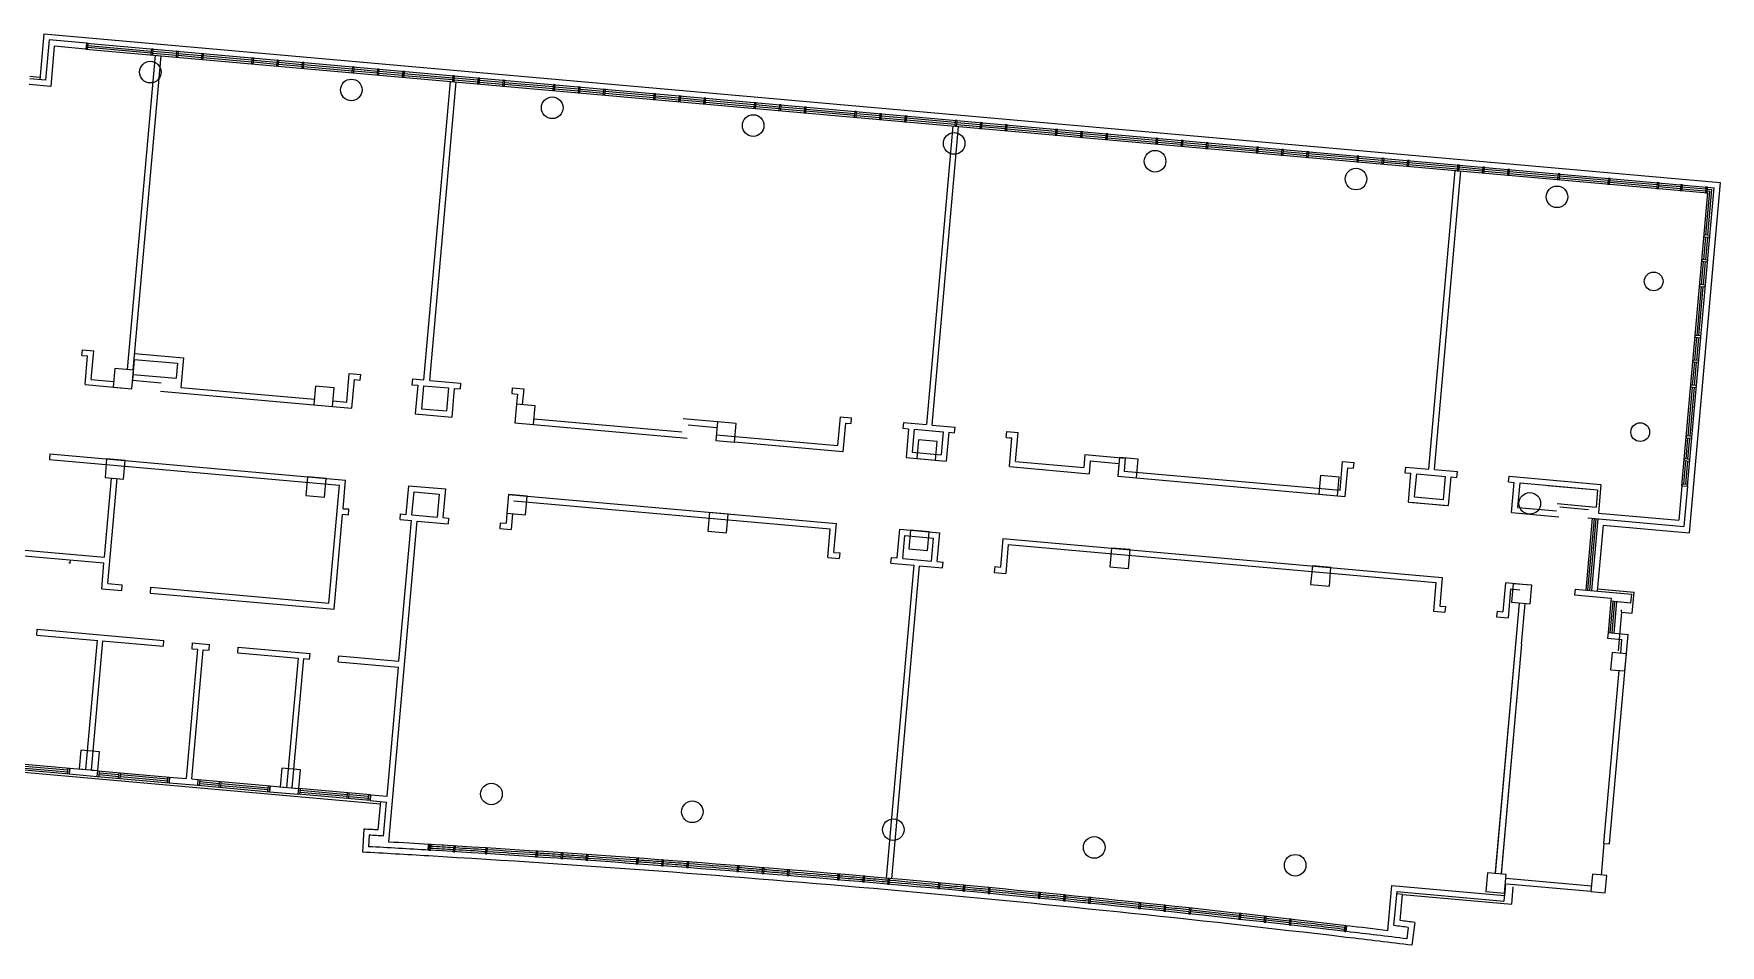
# Model space of a CAD drawing. Header units: millimetres. Extents: x 11680834 to 11851556, y -6213014 to -6078394.
# Drawn here: x 11793034 to 11851556, y -6211376 to -6179752 of the extents above; entities that cross this region are included whole.
import ezdxf

# ---------------------------------------------------------------- set-up
doc = ezdxf.new("R2010")
doc.units = ezdxf.units.MM
for name, color, linetype in [('A—墙体', 7, 'Continuous'), ('A—门窗', 135, 'Continuous'), ('I—平面—装饰面层线', 192, 'Continuous')]:
    doc.layers.add(name, color=color, linetype=linetype)
doc.layers.add('E1-RI-1F$0$A-GLAZ-CWMG', color=3, linetype='Continuous', lineweight=5)
doc.layers.add('E1-RI-4F$0$A-WALL', color=7, linetype='Continuous', lineweight=5)
doc.layers.get('I—平面—装饰面层线').off()

# ---------------------------------------------------------------- blocks, each defined once
blk = doc.blocks.new('E-COLS-F4')
at = {"layer": 'A—墙体'}
for points in [[(11796491, -6191422), (11795843, -6191364), (11795786, -6192012), (11796433, -6192069)], [(11803463, -6192040), (11802816, -6191983), (11802758, -6192630), (11803406, -6192688)], [(11810436, -6192659), (11809789, -6192601), (11809731, -6193249), (11810379, -6193306)], [(11817409, -6193277), (11816761, -6193219), (11816704, -6193867), (11817351, -6193924)], [(11824381, -6193895), (11823734, -6193838), (11823676, -6194485), (11824324, -6194543)], [(11831354, -6194514), (11830706, -6194456), (11830649, -6195104), (11831296, -6195161)], [(11796212, -6194560), (11795565, -6194502), (11795508, -6195150), (11796155, -6195207)], [(11838327, -6195132), (11837679, -6195074), (11837622, -6195722), (11838269, -6195779)], [(11803185, -6195178), (11802538, -6195120), (11802480, -6195768), (11803128, -6195825)], [(11810158, -6195796), (11809510, -6195739), (11809453, -6196386), (11810100, -6196444)], [(11817130, -6196415), (11816483, -6196357), (11816426, -6197005), (11817073, -6197062)], [(11824103, -6197033), (11823456, -6196975), (11823398, -6197623), (11824046, -6197680)], [(11831076, -6197651), (11830428, -6197594), (11830371, -6198241), (11831018, -6198299)], [(11838048, -6198270), (11837401, -6198212), (11837343, -6198860), (11837991, -6198917)], [(11845021, -6198888), (11844373, -6198831), (11844316, -6199478), (11844964, -6199535)], [(11848299, -6201262), (11847801, -6201218), (11847748, -6201815), (11848246, -6201859)], [(11795316, -6204670), (11794669, -6204612), (11794611, -6205260), (11795259, -6205317)], [(11802289, -6205288), (11801641, -6205231), (11801584, -6205878), (11802231, -6205936)], [(11844131, -6208924), (11843484, -6208866), (11843426, -6209514), (11844074, -6209571)], [(11847616, -6208957), (11847118, -6208912), (11847065, -6209510), (11847563, -6209554)]]:
    blk.add_lwpolyline(points, close=True, dxfattribs=at)
for centre, radius in [((11797081, -6181084), 375), ((11804054, -6181702), 375), ((11811026, -6182320), 375), ((11817999, -6182938), 375), ((11824972, -6183557), 375), ((11831944, -6184175), 375), ((11838917, -6184793), 375), ((11845890, -6185411), 375), ((11849244, -6188345), 325), ((11848780, -6193574), 325), ((11844947, -6196045), 375), ((11808916, -6206127), 375), ((11815888, -6206745), 375), ((11822861, -6207364), 375), ((11829833, -6207982), 375), ((11836806, -6208600), 375)]:
    blk.add_circle(centre, radius, dxfattribs=at)
blk = doc.blocks.new('E1-RI-4F$0$asd')
at = {"layer": 'A—门窗'}
for p, q in [((0, 0), (18, 199)), ((31875, -2625), (31852, -2824))]:
    blk.add_line(p, q, dxfattribs=at)
at = {"layer": 'A—门窗', "extrusion": (0, 0, -1)}
for p, q in [((48, 197), (30, -3)), ((67, 195), (48, 197)), ((107, 191), (67, 195)), ((90, -8), (107, 191)), ((891, 147), (873, -52)), ((911, 145), (891, 147)), ((951, 142), (911, 145)), ((933, -58), (951, 142)), ((2003, 78), (1985, -121)), ((2023, 76), (2003, 78)), ((2063, 73), (2023, 76)), ((2045, -126), (2063, 73)), ((31, -3), (50, -4)), ((50, -4), (90, -8)), ((874, -52), (893, -54)), ((893, -54), (933, -58)), ((1986, -121), (2005, -123)), ((2005, -123), (2045, -126)), ((3750, -34), (3732, -234)), ((3733, -234), (3752, -235)), ((3770, -36), (3750, -34)), ((3752, -235), (3792, -239)), ((3810, -40), (3770, -36)), ((3792, -239), (3810, -40)), ((4623, -93), (4605, -292)), ((4606, -292), (4625, -294)), ((4643, -95), (4623, -93)), ((4625, -294), (4665, -297)), ((4683, -98), (4643, -95)), ((4665, -297), (4683, -98)), ((5496, -153), (5479, -352)), ((5479, -352), (5499, -354)), ((5516, -154), (5496, -153)), ((5499, -354), (5538, -357)), ((5556, -158), (5516, -154)), ((5538, -357), (5556, -158)), ((7242, -276), (7224, -476)), ((7225, -476), (7244, -477)), ((7262, -278), (7242, -276)), ((7244, -477), (7284, -481)), ((7302, -282), (7262, -278)), ((7284, -481), (7302, -282)), ((8115, -340), (8097, -540)), ((8098, -540), (8117, -541)), ((8135, -342), (8115, -340)), ((8117, -541), (8157, -545)), ((8175, -346), (8135, -342)), ((8157, -545), (8175, -346)), ((8988, -406), (8970, -605)), ((9007, -408), (8988, -406)), ((9047, -411), (9007, -408)), ((9030, -610), (9047, -411)), ((10732, -541), (10715, -740)), ((10752, -543), (10732, -541)), ((10792, -546), (10752, -543)), ((10774, -745), (10792, -546)), ((8971, -605), (8990, -607)), ((8990, -607), (9030, -610)), ((10715, -740), (10735, -742)), ((10735, -742), (10774, -745)), ((11605, -610), (11587, -810)), ((11588, -810), (11607, -811)), ((11625, -612), (11605, -610)), ((11607, -811), (11647, -815)), ((11664, -616), (11625, -612)), ((11647, -815), (11664, -616)), ((12477, -681), (12459, -881)), ((12460, -881), (12479, -882)), ((12497, -683), (12477, -681)), ((12479, -882), (12519, -886)), ((12537, -687), (12497, -683)), ((12519, -886), (12537, -687)), ((14221, -827), (14203, -1027)), ((14204, -1027), (14223, -1028)), ((14241, -829), (14221, -827)), ((14223, -1028), (14263, -1032)), ((14281, -833), (14241, -829)), ((14263, -1032), (14281, -833)), ((15093, -903), (15075, -1102)), ((15076, -1102), (15095, -1104)), ((15112, -904), (15093, -903)), ((15095, -1104), (15135, -1107)), ((15152, -908), (15112, -904)), ((15135, -1107), (15152, -908)), ((15964, -979), (15947, -1178)), ((15984, -981), (15964, -979)), ((16024, -984), (15984, -981)), ((16006, -1184), (16024, -984)), ((17707, -1137), (17689, -1336)), ((17727, -1138), (17707, -1137)), ((17767, -1142), (17727, -1138)), ((17749, -1341), (17767, -1142)), ((15947, -1178), (15966, -1180)), ((15966, -1180), (16006, -1184)), ((17690, -1336), (17709, -1337)), ((17709, -1337), (17749, -1341)), ((18578, -1217), (18561, -1416)), ((18562, -1417), (18581, -1418)), ((18598, -1219), (18578, -1217)), ((18581, -1418), (18620, -1422)), ((18638, -1223), (18598, -1219)), ((18620, -1422), (18638, -1223)), ((19450, -1299), (19432, -1499)), ((19433, -1499), (19452, -1500)), ((19469, -1301), (19450, -1299)), ((19452, -1500), (19492, -1504)), ((19509, -1305), (19469, -1301)), ((19492, -1504), (19509, -1305)), ((21191, -1468), (21174, -1667)), ((21175, -1667), (21194, -1669)), ((21211, -1470), (21191, -1468)), ((21194, -1669), (21234, -1672)), ((21251, -1473), (21211, -1470)), ((21234, -1672), (21251, -1473)), ((22062, -1554), (22045, -1753)), ((22045, -1754), (22064, -1755)), ((22082, -1556), (22062, -1554)), ((22064, -1755), (22104, -1759)), ((22122, -1560), (22082, -1556)), ((22104, -1759), (22122, -1560)), ((22933, -1642), (22915, -1841)), ((22953, -1644), (22933, -1642)), ((22993, -1647), (22953, -1644)), ((22975, -1847), (22993, -1647)), ((22916, -1841), (22935, -1843)), ((22935, -1843), (22975, -1847)), ((24674, -1822), (24656, -2021)), ((24657, -2021), (24676, -2023)), ((24694, -1823), (24674, -1822)), ((24676, -2023), (24716, -2026)), ((24734, -1827), (24694, -1823)), ((24716, -2026), (24734, -1827)), ((25544, -1914), (25526, -2113)), ((25527, -2113), (25546, -2115)), ((25564, -1915), (25544, -1914)), ((25546, -2115), (25586, -2118)), ((25604, -1919), (25564, -1915)), ((25586, -2118), (25604, -1919)), ((26414, -2007), (26397, -2206)), ((26397, -2206), (26417, -2208)), ((26434, -2009), (26414, -2007)), ((26417, -2208), (26456, -2211)), ((26474, -2012), (26434, -2009)), ((26456, -2211), (26474, -2012)), ((28154, -2198), (28137, -2397)), ((28174, -2200), (28154, -2198)), ((28214, -2203), (28174, -2200)), ((28196, -2402), (28214, -2203)), ((29024, -2295), (29006, -2495)), ((29044, -2297), (29024, -2295)), ((29084, -2301), (29044, -2297)), ((29066, -2500), (29084, -2301)), ((28137, -2397), (28156, -2399)), ((28156, -2399), (28196, -2402)), ((29007, -2495), (29026, -2496)), ((29026, -2496), (29066, -2500)), ((29894, -2394), (29876, -2594)), ((29877, -2594), (29896, -2595)), ((29914, -2396), (29894, -2394)), ((29896, -2595), (29936, -2599)), ((29953, -2400), (29914, -2396)), ((29936, -2599), (29953, -2400)), ((31816, -2618), (31792, -2816)), ((31793, -2817), (31812, -2819)), ((31812, -2819), (31852, -2824)), ((31835, -2620), (31816, -2618)), ((31875, -2625), (31835, -2620)), ((31852, -2824), (31875, -2625))]:
    blk.add_line(p, q, dxfattribs=at)
at = {"layer": 'A—门窗'}
for centre, radius, start, end in [((-32246, -544822), 545775, 83.25545, 86.61285), ((-32246, -544822), 545975, 83.25545, 86.61223), ((-32216, -544823), 545842, 86.52394, 86.60634), ((-32216, -544823), 545908, 86.52375, 86.60614), ((-32216, -544823), 545842, 86.407, 86.51764), ((-32216, -544823), 545908, 86.40682, 86.51745), ((-32216, -544823), 545908, 86.2231, 86.40053), ((-32216, -544823), 545842, 86.22326, 86.4007), ((-32216, -544823), 545842, 86.13139, 86.21696), ((-32216, -544823), 545908, 86.13125, 86.2168), ((-32216, -544823), 545842, 86.03952, 86.12509), ((-32216, -544823), 545908, 86.03939, 86.12495), ((-32216, -544823), 545842, 85.8558, 86.03323), ((-32216, -544823), 545908, 85.85569, 86.03309), ((-32216, -544823), 545842, 85.76394, 85.8495), ((-32216, -544823), 545908, 85.76384, 85.84939), ((-32216, -544823), 545842, 85.67209, 85.75765), ((-32216, -544823), 545908, 85.672, 85.75755), ((-32216, -544823), 545842, 85.4884, 85.66579), ((-32216, -544823), 545908, 85.48834, 85.6657), ((-32216, -544823), 545842, 85.39653, 85.48211), ((-32216, -544823), 545908, 85.39648, 85.48204), ((-32216, -544823), 545842, 85.30468, 85.39024), ((-32216, -544823), 545908, 85.30464, 85.39018), ((-32246, -544822), 545842, 85.11784, 85.29524), ((-32246, -544822), 545908, 85.11782, 85.29519), ((-32246, -544822), 545842, 85.02599, 85.11154), ((-32246, -544822), 545908, 85.02598, 85.11152), ((-32246, -544822), 545842, 84.93414, 85.0197), ((-32246, -544822), 545908, 84.93414, 85.01968), ((-32246, -544822), 545842, 84.75045, 84.92785), ((-32246, -544822), 545908, 84.75047, 84.92785), ((-32246, -544822), 545842, 84.6586, 84.74415), ((-32246, -544822), 545908, 84.65864, 84.74418), ((-32246, -544822), 545842, 84.56676, 84.65231), ((-32246, -544822), 545908, 84.5668, 84.65234), ((-32246, -544822), 545842, 84.38306, 84.56046), ((-32246, -544822), 545908, 84.38312, 84.5605), ((-32246, -544822), 545842, 84.2912, 84.37676), ((-32246, -544822), 545908, 84.29128, 84.37682), ((-32246, -544822), 545842, 84.19935, 84.28491), ((-32246, -544822), 545908, 84.19944, 84.28498), ((-32246, -544822), 545908, 84.01575, 84.19314), ((-32246, -544822), 545842, 84.01564, 84.19305), ((-32246, -544822), 545842, 83.92378, 84.00934), ((-32246, -544822), 545908, 83.9239, 84.00945), ((-32246, -544822), 545842, 83.83192, 83.91748), ((-32246, -544822), 545908, 83.83205, 83.9176), ((-32246, -544822), 545842, 83.64818, 83.82562), ((-32246, -544822), 545908, 83.64834, 83.82575), ((-32246, -544822), 545842, 83.55631, 83.64188), ((-32246, -544822), 545908, 83.55648, 83.64204), ((-32246, -544822), 545842, 83.46444, 83.55001), ((-32246, -544822), 545908, 83.46461, 83.55018), ((-32246, -544822), 545842, 83.26174, 83.45814), ((-32246, -544822), 545908, 83.26174, 83.45831)]:
    blk.add_arc(centre, radius, start, end, dxfattribs=at)
blk.add_point((514, 176), dxfattribs=at)
blk = doc.blocks.new('E1-RI-4F$0$1窗02')
at = {"layer": 'A—门窗'}
for p, q in [((12307966, -5138138), (12310466, -5138138)), ((12308026, -5138338), (12308026, -5138138)), ((12308706, -5138338), (12308706, -5138138)), ((12308766, -5138338), (12308766, -5138138)), ((12310406, -5138338), (12310406, -5138138)), ((12307966, -5138338), (12310466, -5138338)), ((12308026, -5138204), (12308706, -5138204)), ((12308026, -5138271), (12308706, -5138271)), ((12308766, -5138204), (12310406, -5138204)), ((12308766, -5138271), (12310406, -5138271))]:
    blk.add_line(p, q, dxfattribs=at)
at = {"layer": 'E1-RI-4F$0$A-WALL'}
for p, q in [((12307966, -5138338), (12307966, -5138138)), ((12310466, -5138338), (12310466, -5138138))]:
    blk.add_line(p, q, dxfattribs=at)
blk = doc.blocks.new('E1-RI-4F$0$q3e4')
at = {"layer": 'A—门窗'}
for p, q in [((11977995, -7027275), (11977978, -7027474)), ((11977978, -7027474), (12034257, -7032465)), ((11977995, -7027275), (12034474, -7032284)), ((11978043, -7027413), (11980245, -7027608)), ((11978049, -7027347), (11980250, -7027542)), ((11980304, -7027614), (11981116, -7027686)), ((11980310, -7027547), (11981122, -7027619)), ((11981176, -7027691), (11981988, -7027763)), ((11981182, -7027625), (11981994, -7027697)), ((11982048, -7027768), (11983731, -7027918)), ((11982053, -7027702), (11983737, -7027851)), ((11983791, -7027923), (11984603, -7027995)), ((11983797, -7027856), (11984608, -7027928)), ((11984662, -7028000), (11985474, -7028072)), ((11984668, -7027934), (11985480, -7028006)), ((11985534, -7028077), (11987217, -7028227)), ((11985540, -7028011), (11987223, -7028160)), ((11987277, -7028232), (11988089, -7028304)), ((11987283, -7028166), (11988095, -7028238)), ((11988149, -7028309), (11988960, -7028381)), ((11988155, -7028243), (11988966, -7028315)), ((11989020, -7028387), (11990704, -7028536)), ((11989026, -7028320), (11990710, -7028470)), ((11990763, -7028541), (11991575, -7028613)), ((11990769, -7028475), (11991581, -7028547)), ((11991635, -7028619), (11992447, -7028690)), ((11991641, -7028552), (11992453, -7028624)), ((11992507, -7028696), (11994190, -7028845)), ((11992512, -7028629), (11994196, -7028779)), ((11994250, -7028850), (11995062, -7028922)), ((11994255, -7028784), (11995067, -7028856)), ((11995121, -7028928), (11995933, -7029000)), ((11995127, -7028861), (11995939, -7028933)), ((11995993, -7029005), (11997676, -7029154)), ((11995999, -7028939), (11997682, -7029088)), ((11997736, -7029160), (11998548, -7029232)), ((11997742, -7029093), (11998554, -7029165)), ((11998608, -7029237), (11999419, -7029309)), ((11998613, -7029170), (11999425, -7029242)), ((11999479, -7029314), (12001162, -7029463)), ((11999485, -7029248), (12001168, -7029397)), ((12001222, -7029469), (12002034, -7029541)), ((12001228, -7029402), (12002040, -7029474)), ((12002094, -7029546), (12002906, -7029618)), ((12002100, -7029480), (12002912, -7029552)), ((12002971, -7029557), (12004655, -7029706)), ((12002966, -7029623), (12004649, -7029773)), ((12004709, -7029778), (12005521, -7029850)), ((12004715, -7029711), (12005526, -7029783)), ((12005580, -7029855), (12006392, -7029927)), ((12005586, -7029789), (12006398, -7029861)), ((12006452, -7029932), (12008135, -7030082)), ((12006458, -7029866), (12008141, -7030015)), ((12008195, -7030087), (12009007, -7030159)), ((12008201, -7030021), (12009013, -7030093)), ((12009067, -7030164), (12009878, -7030236)), ((12009073, -7030098), (12009884, -7030170)), ((12009944, -7030175), (12011628, -7030325)), ((12009938, -7030242), (12011622, -7030391)), ((12011681, -7030396), (12012493, -7030468)), ((12011687, -7030330), (12012499, -7030402)), ((12012553, -7030474), (12013365, -7030546)), ((12012559, -7030407), (12013371, -7030479)), ((12013425, -7030551), (12015108, -7030700)), ((12013430, -7030484), (12015114, -7030634)), ((12015168, -7030705), (12015980, -7030777)), ((12015173, -7030639), (12015985, -7030711)), ((12016045, -7030716), (12016857, -7030788)), ((12016039, -7030783), (12016851, -7030855)), ((12016911, -7030860), (12018594, -7031009)), ((12016917, -7030794), (12018600, -7030943)), ((12018654, -7031015), (12019466, -7031087)), ((12018660, -7030948), (12019472, -7031020)), ((12019526, -7031092), (12020337, -7031164)), ((12019532, -7031025), (12020343, -7031097)), ((12020397, -7031169), (12022081, -7031318)), ((12020403, -7031103), (12022086, -7031252)), ((12022140, -7031324), (12022952, -7031396)), ((12022146, -7031257), (12022958, -7031329)), ((12023018, -7031335), (12023830, -7031407)), ((12023012, -7031401), (12023824, -7031473)), ((12023883, -7031478), (12025567, -7031628)), ((12023889, -7031412), (12025573, -7031561)), ((12025627, -7031633), (12026438, -7031705)), ((12025632, -7031566), (12026444, -7031638)), ((12026498, -7031710), (12027310, -7031782)), ((12026504, -7031644), (12027316, -7031716)), ((12027370, -7031787), (12029053, -7031937)), ((12027376, -7031721), (12029059, -7031870)), ((12029113, -7031942), (12030796, -7032091)), ((12029119, -7031876), (12030802, -7032025)), ((12030856, -7032097), (12032495, -7032242)), ((12030862, -7032030), (12032500, -7032176)), ((12032554, -7032247), (12033307, -7032314)), ((12032560, -7032181), (12033313, -7032248)), ((12033356, -7042625), (12034257, -7032465)), ((12033367, -7032319), (12034179, -7032391)), ((12033373, -7032253), (12034185, -7032325)), ((12033555, -7042643), (12034474, -7032284)), ((12034194, -7033930), (12034329, -7032405)), ((12034239, -7032397), (12034329, -7032405)), ((12034245, -7032330), (12034401, -7032344)), ((12034260, -7033936), (12034401, -7032344)), ((12034118, -7034782), (12034188, -7033990)), ((12034185, -7034788), (12034255, -7033996)), ((12034041, -7035654), (12034113, -7034842)), ((12034107, -7035659), (12034179, -7034848)), ((12033885, -7037417), (12034036, -7035713)), ((12033951, -7037423), (12034102, -7035719)), ((12033809, -7038268), (12033879, -7037476)), ((12033875, -7038274), (12033946, -7037482)), ((12033732, -7039140), (12033804, -7038328)), ((12033798, -7039146), (12033870, -7038334)), ((12033575, -7040903), (12033727, -7039200)), ((12033642, -7040909), (12033793, -7039206)), ((12033505, -7041700), (12033570, -7040963)), ((12033571, -7041706), (12033637, -7040969)), ((12033428, -7042571), (12033500, -7041760)), ((12033494, -7042577), (12033566, -7041765)), ((12033356, -7042625), (12033555, -7042643)), ((12033422, -7042631), (12033422, -7042631)), ((12033489, -7042637), (12033489, -7042637))]:
    blk.add_line(p, q, dxfattribs=at)
at = {"layer": 'A—门窗', "extrusion": (0, 0, -1)}
for p, q in [((11977995, -7027275), (11977978, -7027474)), ((11977978, -7027474), (11978038, -7027480)), ((11978055, -7027280), (11977995, -7027275)), ((11978038, -7027480), (11978055, -7027280)), ((11980256, -7027476), (11980238, -7027675)), ((11980238, -7027675), (11980298, -7027680)), ((11980315, -7027481), (11980256, -7027476)), ((11980298, -7027680), (11980315, -7027481)), ((11981128, -7027553), (11981110, -7027752)), ((11981110, -7027752), (11981170, -7027757)), ((11981188, -7027558), (11981128, -7027553)), ((11981170, -7027757), (11981188, -7027558)), ((11982000, -7027630), (11981982, -7027829)), ((11981982, -7027829), (11982042, -7027835)), ((11982059, -7027635), (11982000, -7027630)), ((11982042, -7027835), (11982059, -7027635)), ((11983743, -7027785), (11983725, -7027984)), ((11983803, -7027790), (11983743, -7027785)), ((11983785, -7027989), (11983803, -7027790)), ((11983725, -7027984), (11983785, -7027989)), ((11984614, -7027862), (11984597, -7028061)), ((11984597, -7028061), (11984656, -7028067)), ((11984674, -7027867), (11984614, -7027862)), ((11984656, -7028067), (11984674, -7027867)), ((11985486, -7027939), (11985468, -7028139)), ((11985468, -7028139), (11985528, -7028144)), ((11985546, -7027945), (11985486, -7027939)), ((11985528, -7028144), (11985546, -7027945)), ((11987229, -7028094), (11987211, -7028293)), ((11987211, -7028293), (11987271, -7028298)), ((11987289, -7028099), (11987229, -7028094)), ((11987271, -7028298), (11987289, -7028099)), ((11988101, -7028171), (11988083, -7028370)), ((11988083, -7028370), (11988143, -7028376)), ((11988160, -7028177), (11988101, -7028171)), ((11988143, -7028376), (11988160, -7028177)), ((11988972, -7028249), (11988955, -7028448)), ((11989032, -7028254), (11988972, -7028249)), ((11989014, -7028453), (11989032, -7028254)), ((11990715, -7028403), (11990698, -7028602)), ((11990775, -7028408), (11990715, -7028403)), ((11990758, -7028608), (11990775, -7028408)), ((11988955, -7028448), (11989014, -7028453)), ((11990698, -7028602), (11990758, -7028608)), ((11991587, -7028480), (11991569, -7028680)), ((11991569, -7028680), (11991629, -7028685)), ((11991647, -7028486), (11991587, -7028480)), ((11991629, -7028685), (11991647, -7028486)), ((11992459, -7028558), (11992441, -7028757)), ((11992441, -7028757), (11992501, -7028762)), ((11992518, -7028563), (11992459, -7028558)), ((11992501, -7028762), (11992518, -7028563)), ((11994202, -7028712), (11994184, -7028911)), ((11994184, -7028911), (11994244, -7028917)), ((11994261, -7028718), (11994202, -7028712)), ((11994244, -7028917), (11994261, -7028718)), ((11995073, -7028789), (11995056, -7028989)), ((11995056, -7028989), (11995115, -7028994)), ((11995133, -7028795), (11995073, -7028789)), ((11995115, -7028994), (11995133, -7028795)), ((11995945, -7028867), (11995927, -7029066)), ((11996005, -7028872), (11995945, -7028867)), ((11995987, -7029071), (11996005, -7028872)), ((11995927, -7029066), (11995987, -7029071)), ((11997688, -7029021), (11997670, -7029220)), ((11997670, -7029220), (11997730, -7029226)), ((11997748, -7029027), (11997688, -7029021)), ((11997730, -7029226), (11997748, -7029027)), ((11998560, -7029099), (11998542, -7029298)), ((11998542, -7029298), (11998602, -7029303)), ((11998619, -7029104), (11998560, -7029099)), ((11998602, -7029303), (11998619, -7029104)), ((11999431, -7029176), (11999414, -7029375)), ((11999414, -7029375), (11999473, -7029380)), ((11999491, -7029181), (11999431, -7029176)), ((11999473, -7029380), (11999491, -7029181)), ((12001174, -7029330), (12001157, -7029530)), ((12001157, -7029530), (12001216, -7029535)), ((12001234, -7029336), (12001174, -7029330)), ((12001216, -7029535), (12001234, -7029336)), ((12002046, -7029408), (12002028, -7029607)), ((12002106, -7029413), (12002046, -7029408)), ((12002088, -7029612), (12002106, -7029413)), ((12002918, -7029485), (12002900, -7029684)), ((12002977, -7029490), (12002918, -7029485)), ((12002960, -7029690), (12002977, -7029490)), ((12002028, -7029607), (12002088, -7029612)), ((12002900, -7029684), (12002960, -7029690)), ((12004661, -7029640), (12004643, -7029839)), ((12004643, -7029839), (12004703, -7029844)), ((12004721, -7029645), (12004661, -7029640)), ((12004703, -7029844), (12004721, -7029645)), ((12005532, -7029717), (12005515, -7029916)), ((12005515, -7029916), (12005574, -7029922)), ((12005592, -7029722), (12005532, -7029717)), ((12005574, -7029922), (12005592, -7029722)), ((12006404, -7029794), (12006386, -7029994)), ((12006386, -7029994), (12006446, -7029999)), ((12006464, -7029800), (12006404, -7029794)), ((12006446, -7029999), (12006464, -7029800)), ((12008147, -7029949), (12008129, -7030148)), ((12008129, -7030148), (12008189, -7030153)), ((12008207, -7029954), (12008147, -7029949)), ((12008189, -7030153), (12008207, -7029954)), ((12009019, -7030026), (12009001, -7030225)), ((12009078, -7030032), (12009019, -7030026)), ((12009061, -7030231), (12009078, -7030032)), ((12009890, -7030104), (12009873, -7030303)), ((12009950, -7030109), (12009890, -7030104)), ((12009932, -7030308), (12009950, -7030109)), ((12009001, -7030225), (12009061, -7030231)), ((12009873, -7030303), (12009932, -7030308)), ((12011633, -7030258), (12011616, -7030457)), ((12011616, -7030457), (12011676, -7030463)), ((12011693, -7030263), (12011633, -7030258)), ((12011676, -7030463), (12011693, -7030263)), ((12012505, -7030335), (12012487, -7030535)), ((12012487, -7030535), (12012547, -7030540)), ((12012565, -7030341), (12012505, -7030335)), ((12012547, -7030540), (12012565, -7030341)), ((12013377, -7030413), (12013359, -7030612)), ((12013359, -7030612), (12013419, -7030617)), ((12013436, -7030418), (12013377, -7030413)), ((12013419, -7030617), (12013436, -7030418)), ((12015120, -7030567), (12015102, -7030767)), ((12015102, -7030767), (12015162, -7030772)), ((12015179, -7030573), (12015120, -7030567)), ((12015162, -7030772), (12015179, -7030573)), ((12015991, -7030645), (12015974, -7030844)), ((12016051, -7030650), (12015991, -7030645)), ((12016033, -7030849), (12016051, -7030650)), ((12016863, -7030722), (12016845, -7030921)), ((12016923, -7030727), (12016863, -7030722)), ((12016905, -7030926), (12016923, -7030727)), ((12015974, -7030844), (12016033, -7030849)), ((12016845, -7030921), (12016905, -7030926)), ((12018606, -7030876), (12018588, -7031076)), ((12018588, -7031076), (12018648, -7031081)), ((12018666, -7030882), (12018606, -7030876)), ((12018648, -7031081), (12018666, -7030882)), ((12019478, -7030954), (12019460, -7031153)), ((12019460, -7031153), (12019520, -7031158)), ((12019537, -7030959), (12019478, -7030954)), ((12019520, -7031158), (12019537, -7030959)), ((12020349, -7031031), (12020332, -7031230)), ((12020332, -7031230), (12020391, -7031236)), ((12020409, -7031036), (12020349, -7031031)), ((12020391, -7031236), (12020409, -7031036)), ((12022092, -7031186), (12022075, -7031385)), ((12022152, -7031191), (12022092, -7031186)), ((12022134, -7031390), (12022152, -7031191)), ((12022964, -7031263), (12022946, -7031462)), ((12023024, -7031268), (12022964, -7031263)), ((12023006, -7031467), (12023024, -7031268)), ((12023835, -7031340), (12023818, -7031539)), ((12023895, -7031345), (12023835, -7031340)), ((12023878, -7031545), (12023895, -7031345)), ((12022075, -7031385), (12022134, -7031390)), ((12022946, -7031462), (12023006, -7031467)), ((12023818, -7031539), (12023878, -7031545)), ((12025579, -7031495), (12025561, -7031694)), ((12025561, -7031694), (12025621, -7031699)), ((12025638, -7031500), (12025579, -7031495)), ((12025621, -7031699), (12025638, -7031500)), ((12026450, -7031572), (12026433, -7031771)), ((12026433, -7031771), (12026492, -7031777)), ((12026510, -7031577), (12026450, -7031572)), ((12026492, -7031777), (12026510, -7031577)), ((12027322, -7031649), (12027304, -7031849)), ((12027304, -7031849), (12027364, -7031854)), ((12027381, -7031655), (12027322, -7031649)), ((12027364, -7031854), (12027381, -7031655)), ((12029065, -7031804), (12029047, -7032003)), ((12029125, -7031809), (12029065, -7031804)), ((12029107, -7032008), (12029125, -7031809)), ((12029047, -7032003), (12029107, -7032008)), ((12030808, -7031959), (12030790, -7032158)), ((12030790, -7032158), (12030850, -7032163)), ((12030868, -7031964), (12030808, -7031959)), ((12030850, -7032163), (12030868, -7031964)), ((12032506, -7032109), (12032489, -7032308)), ((12032489, -7032308), (12032549, -7032314)), ((12032566, -7032114), (12032506, -7032109)), ((12032549, -7032314), (12032566, -7032114)), ((12033319, -7032181), (12033302, -7032380)), ((12033302, -7032380), (12033361, -7032386)), ((12033379, -7032187), (12033319, -7032181)), ((12033361, -7032386), (12033379, -7032187)), ((12034191, -7032259), (12034173, -7032458)), ((12034173, -7032458), (12034233, -7032463)), ((12034250, -7032264), (12034191, -7032259)), ((12034233, -7032463), (12034250, -7032264)), ((12034127, -7033924), (12034122, -7033984)), ((12034122, -7033984), (12034321, -7034002)), ((12034327, -7033942), (12034127, -7033924)), ((12034321, -7034002), (12034327, -7033942)), ((12034052, -7034776), (12034047, -7034836)), ((12034047, -7034836), (12034246, -7034853)), ((12034251, -7034794), (12034052, -7034776)), ((12034246, -7034853), (12034251, -7034794)), ((12033974, -7035648), (12033969, -7035707)), ((12033969, -7035707), (12034168, -7035725)), ((12034174, -7035665), (12033974, -7035648)), ((12034168, -7035725), (12034174, -7035665)), ((12033818, -7037411), (12033813, -7037471)), ((12033813, -7037471), (12034012, -7037488)), ((12034017, -7037428), (12033818, -7037411)), ((12034012, -7037488), (12034017, -7037428)), ((12033743, -7038262), (12033737, -7038322)), ((12033737, -7038322), (12033937, -7038340)), ((12033942, -7038280), (12033743, -7038262)), ((12033937, -7038340), (12033942, -7038280)), ((12033665, -7039134), (12033660, -7039194)), ((12033660, -7039194), (12033859, -7039211)), ((12033865, -7039152), (12033665, -7039134)), ((12033859, -7039211), (12033865, -7039152)), ((12033509, -7040897), (12033504, -7040957)), ((12033504, -7040957), (12033703, -7040974)), ((12033708, -7040915), (12033509, -7040897)), ((12033703, -7040974), (12033708, -7040915)), ((12033438, -7041694), (12033433, -7041754)), ((12033433, -7041754), (12033632, -7041771)), ((12033638, -7041712), (12033438, -7041694)), ((12033632, -7041771), (12033638, -7041712)), ((12033361, -7042566), (12033356, -7042625)), ((12033356, -7042625), (12033555, -7042643)), ((12033560, -7042583), (12033361, -7042566)), ((12033555, -7042643), (12033560, -7042583))]:
    blk.add_line(p, q, dxfattribs=at)

msp = doc.modelspace()

# ---------------------------------------------------------------- linework, layer by layer
at = {"layer": 'A—墙体'}
for p, q in [((11793566, -6179969), (11793442, -6181363)), ((11794860, -6180084), (11793566, -6179969)), ((11793747, -6180186), (11793624, -6181580)), ((11794843, -6180283), (11793747, -6180186)), ((11796291, -6191404), (11797258, -6180497)), ((11796490, -6191422), (11797457, -6180515)), ((11793624, -6181580), (11792876, -6181514)), ((11793442, -6181363), (11792894, -6181315)), ((11806575, -6191764), (11807493, -6181405)), ((11806774, -6191782), (11807693, -6181422)), ((11824926, -6182951), (11824008, -6193310)), ((11824205, -6193327), (11825124, -6182968)), ((11841438, -6194856), (11842357, -6184496)), ((11841638, -6194873), (11842556, -6184514)), ((11794703, -6190912), (11794721, -6190713)), ((11794703, -6190912), (11794902, -6190930)), ((11794721, -6190713), (11795119, -6190748)), ((11794814, -6191926), (11794902, -6190930)), ((11795031, -6191744), (11795119, -6190748)), ((11796541, -6190849), (11798235, -6190998)), ((11796524, -6191048), (11796460, -6191771)), ((11796477, -6191571), (11797972, -6191704)), ((11796524, -6191048), (11798018, -6191180)), ((11798018, -6191180), (11797972, -6191704)), ((11798235, -6190998), (11798144, -6192020)), ((11803897, -6192531), (11803985, -6191534)), ((11803985, -6191534), (11804383, -6191570)), ((11804366, -6191769), (11804383, -6191570)), ((11794814, -6191926), (11796433, -6192069)), ((11795031, -6191744), (11795803, -6191813)), ((11796460, -6191771), (11797456, -6191859)), ((11797429, -6192158), (11802758, -6192630)), ((11798144, -6192020), (11802776, -6192431)), ((11804078, -6192747), (11804166, -6191751)), ((11804166, -6191751), (11804366, -6191769)), ((11806176, -6191729), (11806159, -6191928)), ((11806159, -6191928), (11806358, -6191946)), ((11806176, -6191729), (11806575, -6191764)), ((11806358, -6191946), (11806270, -6192942)), ((11806557, -6191963), (11806486, -6192760)), ((11806557, -6191963), (11807429, -6192041)), ((11806774, -6191782), (11807845, -6191877)), ((11807429, -6192041), (11807358, -6192838)), ((11807628, -6192058), (11807540, -6193054)), ((11807628, -6192058), (11807827, -6192076)), ((11807845, -6191877), (11807827, -6192076)), ((11809638, -6192036), (11809620, -6192235)), ((11809638, -6192036), (11810036, -6192071)), ((11810036, -6192071), (11809988, -6192619)), ((11803406, -6192688), (11804078, -6192747)), ((11803423, -6192489), (11803897, -6192531)), ((11809620, -6192235), (11809820, -6192253)), ((11809820, -6192253), (11809789, -6192601)), ((11806270, -6192942), (11807540, -6193054)), ((11806486, -6192760), (11807358, -6192838)), ((11810378, -6193306), (11815708, -6193778)), ((11810396, -6193107), (11815526, -6193562)), ((11816761, -6193219), (11815566, -6193113)), ((11821018, -6193045), (11820930, -6194041)), ((11821018, -6193045), (11821416, -6193080)), ((11821200, -6193262), (11821112, -6194258)), ((11821200, -6193262), (11821398, -6193279)), ((11821226, -6193264), (11821284, -6193269)), ((11821398, -6193279), (11821416, -6193080)), ((11823209, -6193239), (11823192, -6193438)), ((11823209, -6193239), (11824008, -6193310)), ((11824205, -6193327), (11825002, -6193398)), ((11816743, -6193419), (11815747, -6193330)), ((11816721, -6193668), (11820930, -6194041)), ((11823192, -6193438), (11823391, -6193456)), ((11823391, -6193456), (11823303, -6194452)), ((11823590, -6193474), (11823520, -6194271)), ((11823590, -6193474), (11824586, -6193562)), ((11824586, -6193562), (11824516, -6194359)), ((11824786, -6193580), (11824698, -6194576)), ((11824786, -6193580), (11824984, -6193597)), ((11824984, -6193597), (11825002, -6193398)), ((11826777, -6193756), (11826795, -6193557)), ((11826777, -6193756), (11826977, -6193774)), ((11826795, -6193557), (11827193, -6193592)), ((11826888, -6194770), (11826977, -6193774)), ((11826895, -6193767), (11826951, -6193772)), ((11827105, -6194588), (11827193, -6193592)), ((11793598, -6194328), (11793580, -6194527)), ((11793598, -6194328), (11803857, -6195238)), ((11821112, -6194258), (11817351, -6193924)), ((11823303, -6194452), (11824698, -6194576)), ((11823520, -6194271), (11824516, -6194359)), ((11829511, -6194350), (11829471, -6194799)), ((11829511, -6194350), (11830906, -6194474)), ((11830906, -6194474), (11830866, -6194922)), ((11793580, -6194527), (11803640, -6195419)), ((11826888, -6194770), (11829653, -6195015)), ((11827105, -6194588), (11829471, -6194798)), ((11829693, -6194567), (11829653, -6195015)), ((11829693, -6194567), (11830689, -6194656)), ((11830689, -6194656), (11830649, -6195104)), ((11830866, -6194922), (11838361, -6195587)), ((11838361, -6195587), (11838449, -6194591)), ((11838449, -6194591), (11838848, -6194626)), ((11838543, -6195804), (11838631, -6194807)), ((11838631, -6194807), (11838830, -6194825)), ((11838830, -6194825), (11838848, -6194626)), ((11840623, -6194984), (11840641, -6194785)), ((11840623, -6194984), (11840823, -6195002)), ((11840641, -6194785), (11841438, -6194856)), ((11840734, -6195998), (11840823, -6195002)), ((11840951, -6195816), (11841022, -6195019)), ((11841022, -6195019), (11842018, -6195108)), ((11841638, -6194873), (11842434, -6194944)), ((11842416, -6195143), (11842434, -6194944)), ((11795489, -6197909), (11795732, -6195170)), ((11795609, -6198823), (11795931, -6195187)), ((11803278, -6199503), (11803640, -6195419)), ((11803769, -6196234), (11803857, -6195238)), ((11805960, -6196428), (11806049, -6195432)), ((11806049, -6195432), (11807319, -6195545)), ((11806160, -6196446), (11806230, -6195649)), ((11806230, -6195649), (11807102, -6195726)), ((11807319, -6195545), (11807231, -6196540)), ((11830649, -6195104), (11838543, -6195804)), ((11841947, -6195905), (11842018, -6195108)), ((11842129, -6196122), (11842217, -6195125)), ((11842217, -6195125), (11842416, -6195143)), ((11844209, -6195302), (11844227, -6195103)), ((11844209, -6195302), (11844408, -6195320)), ((11844227, -6195103), (11847414, -6195386)), ((11844315, -6196367), (11844408, -6195320)), ((11844532, -6196185), (11844608, -6195337)), ((11844608, -6195337), (11847297, -6195576)), ((11845571, -6195423), (11847023, -6195552)), ((11847297, -6195576), (11847244, -6196175)), ((11847414, -6195386), (11847326, -6196383)), ((11850221, -6195434), (11850115, -6196630)), ((11850420, -6195452), (11850296, -6196847)), ((11803769, -6196234), (11803968, -6196251)), ((11803968, -6196251), (11803769, -6196234)), ((11803951, -6196451), (11803968, -6196251)), ((11807102, -6195726), (11807032, -6196523)), ((11809510, -6195739), (11820891, -6196748)), ((11809692, -6195956), (11820674, -6196930)), ((11840734, -6195998), (11842129, -6196122)), ((11840808, -6196005), (11842055, -6196115)), ((11840951, -6195816), (11841947, -6195905)), ((11844532, -6196185), (11845878, -6196304)), ((11845900, -6196055), (11847244, -6196175)), ((11845991, -6196164), (11846987, -6196252)), ((11803460, -6199720), (11803751, -6196433)), ((11803951, -6196451), (11803751, -6196433)), ((11805354, -6207796), (11806341, -6196662)), ((11805709, -6201525), (11806142, -6196645)), ((11805744, -6196609), (11805761, -6196410)), ((11805744, -6196609), (11806142, -6196645)), ((11805761, -6196410), (11805960, -6196428)), ((11806160, -6196445), (11807032, -6196523)), ((11806341, -6196662), (11807412, -6196757)), ((11807231, -6196540), (11807430, -6196558)), ((11807430, -6196558), (11807412, -6196757)), ((11809223, -6196718), (11809205, -6196917)), ((11809223, -6196717), (11809422, -6196735)), ((11809453, -6196386), (11809422, -6196735)), ((11809652, -6196404), (11809604, -6196952)), ((11820802, -6197744), (11820891, -6196748)), ((11844315, -6196367), (11845960, -6196512)), ((11846960, -6196551), (11850296, -6196847)), ((11847326, -6196383), (11850115, -6196630)), ((11809205, -6196916), (11809604, -6196952)), ((11820585, -6197926), (11820674, -6196930)), ((11822994, -6197939), (11823082, -6196943)), ((11823082, -6196943), (11824477, -6197066)), ((11823193, -6197956), (11823264, -6197159)), ((11823264, -6197159), (11824260, -6197248)), ((11824189, -6198045), (11824260, -6197248)), ((11824388, -6198062), (11824477, -6197066)), ((11826667, -6197260), (11826579, -6198257)), ((11826667, -6197260), (11841908, -6198612)), ((11789146, -6197547), (11795471, -6198108)), ((11792202, -6197617), (11795489, -6197909)), ((11820585, -6197926), (11820983, -6197961)), ((11820802, -6197744), (11821001, -6197762)), ((11821001, -6197762), (11820983, -6197961)), ((11822777, -6198120), (11822794, -6197921)), ((11822794, -6197921), (11822994, -6197939)), ((11823193, -6197956), (11824189, -6198045)), ((11826849, -6197477), (11826761, -6198473)), ((11826849, -6197477), (11841691, -6198793)), ((11794316, -6198109), (11794256, -6198103)), ((11794294, -6198019), (11794283, -6198136)), ((11795392, -6199005), (11795471, -6198108)), ((11823574, -6198191), (11822611, -6209048)), ((11822777, -6198120), (11823574, -6198191)), ((11822810, -6209066), (11823773, -6198208)), ((11823773, -6198208), (11824570, -6198279)), ((11824388, -6198062), (11824587, -6198080)), ((11824570, -6198279), (11824587, -6198080)), ((11826380, -6198239), (11826362, -6198438)), ((11826362, -6198438), (11826761, -6198473)), ((11826380, -6198239), (11826579, -6198257)), ((11795392, -6199005), (11796089, -6199066)), ((11795609, -6198823), (11796107, -6198867)), ((11796089, -6199066), (11796107, -6198867)), ((11797085, -6199155), (11797103, -6198956)), ((11797085, -6199155), (11803460, -6199720)), ((11797103, -6198956), (11803278, -6199503)), ((11841691, -6198793), (11841603, -6199790)), ((11841908, -6198612), (11841820, -6199608)), ((11844099, -6198806), (11844011, -6199803)), ((11844945, -6198881), (11844099, -6198806)), ((11844281, -6199022), (11844192, -6200020)), ((11844606, -6199052), (11844280, -6199023)), ((11846516, -6199021), (11846498, -6199220)), ((11846516, -6199021), (11846498, -6199220)), ((11846516, -6199021), (11848482, -6199195)), ((11846516, -6199021), (11848482, -6199195)), ((11841820, -6199608), (11842019, -6199626)), ((11842019, -6199626), (11842001, -6199825)), ((11843758, -6208891), (11844590, -6199502)), ((11843762, -6208844), (11844590, -6199502)), ((11844664, -6200935), (11844789, -6199520)), ((11844664, -6200935), (11844789, -6199520)), ((11846498, -6199220), (11847768, -6199332)), ((11846498, -6199220), (11847768, -6199332)), ((11847768, -6199332), (11847759, -6199432)), ((11847768, -6199332), (11847759, -6199432)), ((11847759, -6199432), (11848456, -6199494)), ((11847759, -6199432), (11848456, -6199494)), ((11848456, -6199494), (11848482, -6199195)), ((11848456, -6199494), (11848482, -6199195)), ((11841603, -6199790), (11842001, -6199825)), ((11843812, -6199785), (11843794, -6199984)), ((11843794, -6199984), (11844192, -6200020)), ((11843812, -6199785), (11844011, -6199803)), ((11793141, -6200612), (11793159, -6200413)), ((11793141, -6200612), (11795257, -6200799)), ((11793159, -6200413), (11797541, -6200801)), ((11795233, -6200796), (11794835, -6205280)), ((11795035, -6205298), (11795432, -6200814)), ((11795408, -6200812), (11797524, -6200999)), ((11797541, -6200801), (11797524, -6200999)), ((11798537, -6200889), (11798520, -6201089)), ((11798537, -6200889), (11799136, -6200943)), ((11844664, -6200935), (11843957, -6208908)), ((11844664, -6200935), (11843959, -6208889)), ((11847662, -6200528), (11847644, -6200727)), ((11847662, -6200528), (11847644, -6200727)), ((11847644, -6200727), (11848142, -6200771)), ((11847644, -6200727), (11848142, -6200771)), ((11847662, -6200528), (11848359, -6200589)), ((11847662, -6200528), (11848359, -6200589)), ((11847715, -6207861), (11848359, -6200589)), ((11847715, -6207861), (11848359, -6200589)), ((11848100, -6201244), (11848142, -6200771)), ((11798719, -6201106), (11798321, -6205589)), ((11798520, -6201089), (11798719, -6201106)), ((11798521, -6205607), (11798919, -6201124)), ((11798919, -6201124), (11799118, -6201142)), ((11799118, -6201142), (11799136, -6200943)), ((11800114, -6201230), (11800132, -6201031)), ((11800114, -6201230), (11802205, -6201416)), ((11800132, -6201031), (11802622, -6201252)), ((11802205, -6201416), (11801808, -6205898)), ((11802007, -6205916), (11802405, -6201432)), ((11802405, -6201432), (11802604, -6201450)), ((11802604, -6201450), (11802622, -6201252)), ((11803600, -6201539), (11803618, -6201340)), ((11803618, -6201340), (11805709, -6201525)), ((11803600, -6201539), (11805692, -6201725)), ((11805294, -6206207), (11805691, -6201725)), ((11847515, -6207843), (11848047, -6201842)), ((11847515, -6207843), (11848047, -6201842, 0)), ((11794287, -6205231), (11794269, -6205431)), ((11794269, -6205431), (11795240, -6205517)), ((11794287, -6205231), (11794835, -6205280)), ((11795018, -6205296), (11795018, -6205296)), ((11795035, -6205298), (11795258, -6205317)), ((11795217, -6205314), (11795217, -6205314)), ((11795240, -6205517), (11795258, -6205317)), ((11797748, -6205538), (11797731, -6205738)), ((11797748, -6205538), (11798321, -6205589)), ((11798521, -6205607), (11798744, -6205627)), ((11797731, -6205738), (11798727, -6205826)), ((11798727, -6205826), (11798744, -6205627)), ((11801235, -6205847), (11801217, -6206047)), ((11801217, -6206047), (11802213, -6206135)), ((11801235, -6205847), (11801808, -6205898)), ((11802007, -6205916), (11802231, -6205936)), ((11802213, -6206135), (11802231, -6205936)), ((11804721, -6206157), (11804703, -6206356)), ((11804721, -6206157), (11805294, -6206207)), ((11804721, -6206157), (11805294, -6206207)), ((11804703, -6206356), (11805276, -6206407)), ((11805172, -6207585), (11805277, -6206406)), ((11804673, -6207557), (11804649, -6207956)), ((11847515, -6207843), (11847714, -6207861)), ((11847515, -6207843), (11847714, -6207861)), ((11844120, -6209048), (11847083, -6209311)), ((11844120, -6209048), (11847083, -6209311)), ((11840018, -6210869), (11840157, -6209299)), ((11840018, -6210870), (11840157, -6209299)), ((11840157, -6209299), (11844067, -6209646)), ((11840234, -6210694), (11840339, -6209516)), ((11840338, -6209516), (11844047, -6209843)), ((11844100, -6209246), (11844047, -6209843)), ((11844102, -6209247), (11844067, -6209646)), ((11847066, -6209510), (11844153, -6209252)), ((11847066, -6209510), (11844153, -6209252)), ((11840730, -6210754), (11840684, -6211148))]:
    msp.add_line(p, q, dxfattribs=at)
for centre, radius, start, end in [((11774475, -6753021), 545900, 86.61095, 86.83147), ((11774483, -6752897), 546175, 86.77886, 86.83124), ((11774483, -6752897), 545975, 86.61094, 86.75853), ((11774483, -6752897), 545975, 83.10595, 83.25354), ((11774483, -6752897), 546175, 83.03324, 83.08563), ((11774483, -6752897), 545775, 83.03314, 83.25354)]:
    msp.add_arc(centre, radius, start, end, dxfattribs=at)
at = {"layer": 'A—门窗'}
for p, q in [((11793384, -6179752), (11793243, -6181346)), ((11793384, -6179752), (11851556, -6184911)), ((11793250, -6181266), (11792901, -6181235)), ((11851556, -6184911), (11850478, -6197063)), ((11847109, -6196564), (11846888, -6199054)), ((11847175, -6196570), (11846954, -6199059)), ((11847242, -6196576), (11847021, -6199065)), ((11847308, -6196582), (11847087, -6199071)), ((11847490, -6196798), (11847287, -6199089)), ((11847490, -6196798), (11850478, -6197063)), ((11847294, -6199009), (11848569, -6199122)), ((11848504, -6199855), (11848569, -6199122)), ((11847759, -6199432), (11847662, -6200528)), ((11847759, -6199432), (11847662, -6200528)), ((11847825, -6199438), (11847728, -6200533)), ((11847825, -6199438), (11847728, -6200533)), ((11847891, -6199444), (11847794, -6200539)), ((11847891, -6199444), (11847794, -6200539)), ((11847958, -6199449), (11847861, -6200545)), ((11847958, -6199449), (11847861, -6200545)), ((11848126, -6199821), (11848133, -6199741)), ((11848126, -6199821), (11848008, -6201156)), ((11848126, -6199821), (11848504, -6199855)), ((11776532, -6203937), (11805070, -6206470)), ((11804990, -6207375), (11805077, -6206389)), ((11804485, -6207347), (11804437, -6208146)), ((11847515, -6207843), (11847418, -6208939)), ((11847515, -6207843), (11847418, -6208939)), ((11840531, -6209613), (11840332, -6209596)), ((11840451, -6210520), (11840531, -6209613)), ((11840531, -6209613), (11844321, -6209949)), ((11844321, -6209949), (11844374, -6209352)), ((11840952, -6210581), (11840858, -6211376))]:
    msp.add_line(p, q, dxfattribs=at)
for centre, radius, start, end in [((11774483, -6752898), 546375, 86.79916, 86.85224), ((11774475, -6753022), 545700, 86.61095, 86.85255), ((11774483, -6752898), 545575, 83.25354, 86.61094), ((11774483, -6752898), 546375, 83.01235, 83.06532), ((11774483, -6752898), 545575, 83.012, 83.25354)]:
    msp.add_arc(centre, radius, start, end, dxfattribs=at)
at = {"layer": 'E1-RI-1F$0$A-GLAZ-CWMG'}
msp.add_line((11850221, -6195434), (11850420, -6195452), dxfattribs=at)

# ---------------------------------------------------------------- block references
at = {"layer": 'A—门窗'}
for name, p in [('E1-RI-4F$0$q3e4', (-183135, 847191)), ('E1-RI-4F$0$asd', (11806717, -6208075))]:
    msp.add_blockref(name, p, dxfattribs=at)
at = {"layer": 'A—门窗', "rotation": 354.932228863226}
for p in [(-14183, 253), (-10722, -54), (-7235, -363)]:
    msp.add_blockref('E1-RI-4F$0$1窗02', p, dxfattribs=at)
at = {"layer": 'A—门窗', "xscale": -1, "rotation": 354.932228863226}
msp.add_blockref('E1-RI-4F$0$1窗02', (24518446, -2175317), dxfattribs=at)
at = {"layer": 'I—平面—装饰面层线'}
msp.add_blockref('E-COLS-F4', (0, 0), dxfattribs=at)

doc.saveas('drawing.dxf')
